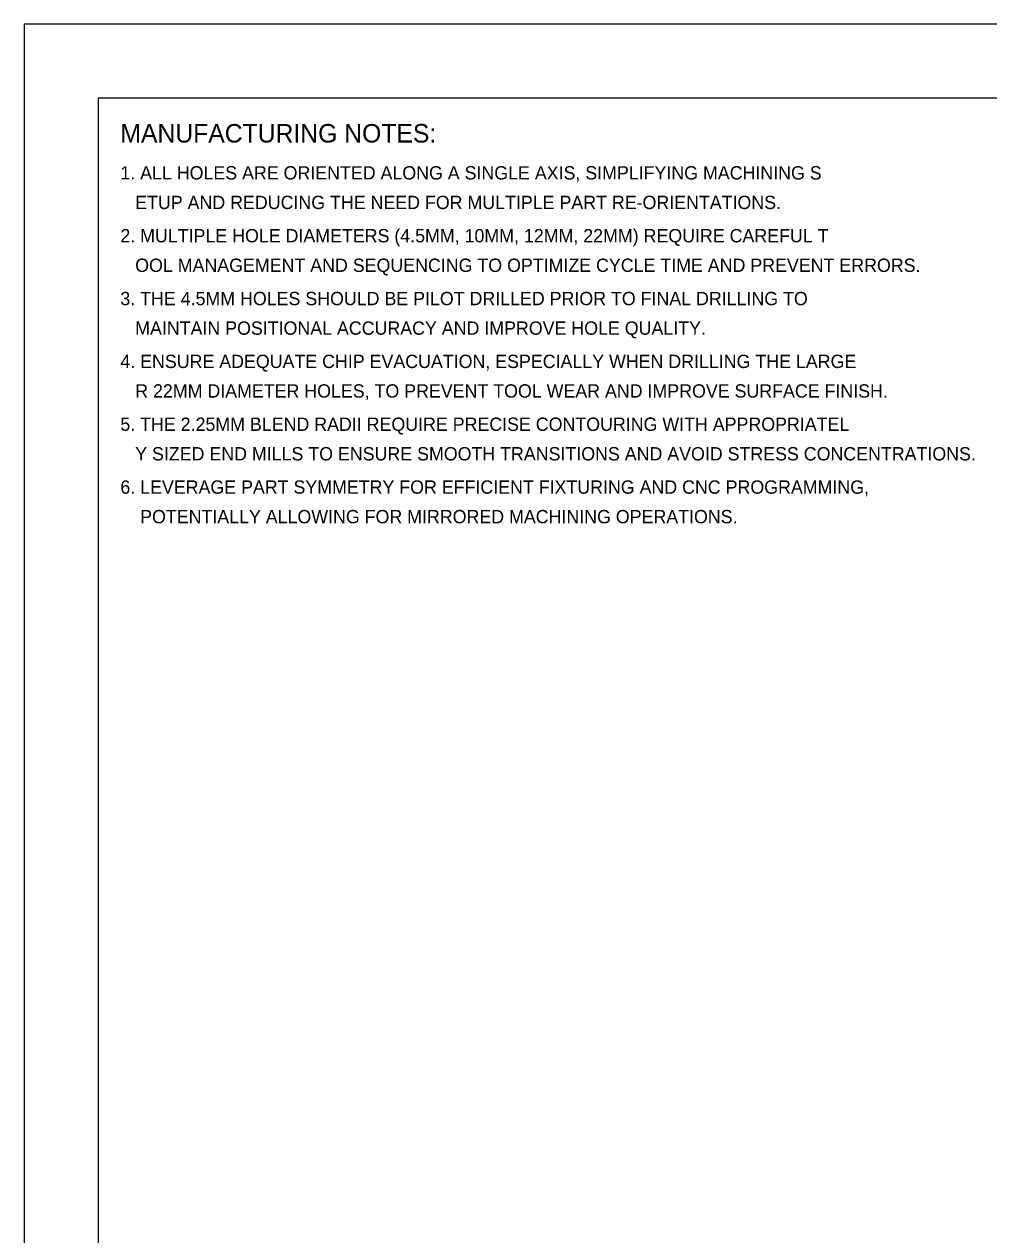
# Model space of a CAD drawing. Header units: metres. Extents: x 0 to 420, y 0 to 297.
# Drawn here: x 0 to 130.6, y 133.1 to 297 of the extents above; entities that cross this region are included whole.
import ezdxf

# ---------------------------------------------------------------- set-up
doc = ezdxf.new("R2010")
doc.units = ezdxf.units.M
doc.header["$LTSCALE"] = 0.5
doc.layers.add('BORDER', color=7, linetype='Continuous')
doc.layers.add('NOTES', color=3, linetype='Continuous')

msp = doc.modelspace()

# ---------------------------------------------------------------- linework, layer by layer
at = {"layer": 'BORDER'}
for points in [[(0, 0), (420, 0), (420, 297), (0, 297)], [(10, 10), (410, 10), (410, 287), (10, 287)]]:
    msp.add_lwpolyline(points, close=True, dxfattribs=at)

# ---------------------------------------------------------------- texts
at = {"layer": 'NOTES', "color": 3}
msp.add_text('MANUFACTURING NOTES:', height=2.5, dxfattribs=at).set_placement((13, 281))
at = {"layer": 'NOTES', "color": 7}
for s, p in [('1. ALL HOLES ARE ORIENTED ALONG A SINGLE AXIS, SIMPLIFYING MACHINING S', (13, 276)), ('   ETUP AND REDUCING THE NEED FOR MULTIPLE PART RE-ORIENTATIONS.', (13, 272)), ('2. MULTIPLE HOLE DIAMETERS (4.5MM, 10MM, 12MM, 22MM) REQUIRE CAREFUL T', (13, 267.5)), ('   OOL MANAGEMENT AND SEQUENCING TO OPTIMIZE CYCLE TIME AND PREVENT ERRORS.', (13, 263.5)), ('3. THE 4.5MM HOLES SHOULD BE PILOT DRILLED PRIOR TO FINAL DRILLING TO ', (13, 259)), ('   MAINTAIN POSITIONAL ACCURACY AND IMPROVE HOLE QUALITY.', (13, 255)), ('4. ENSURE ADEQUATE CHIP EVACUATION, ESPECIALLY WHEN DRILLING THE LARGE', (13, 250.5)), ('   R 22MM DIAMETER HOLES, TO PREVENT TOOL WEAR AND IMPROVE SURFACE FINISH.', (13, 246.5)), ('5. THE 2.25MM BLEND RADII REQUIRE PRECISE CONTOURING WITH APPROPRIATEL', (13, 242)), ('   Y SIZED END MILLS TO ENSURE SMOOTH TRANSITIONS AND AVOID STRESS CONCENTRATIONS.', (13, 238)), ('6. LEVERAGE PART SYMMETRY FOR EFFICIENT FIXTURING AND CNC PROGRAMMING,', (13, 233.5)), ('    POTENTIALLY ALLOWING FOR MIRRORED MACHINING OPERATIONS.', (13, 229.5))]:
    msp.add_text(s, height=1.8, dxfattribs=at).set_placement(p)

doc.saveas('drawing.dxf')
